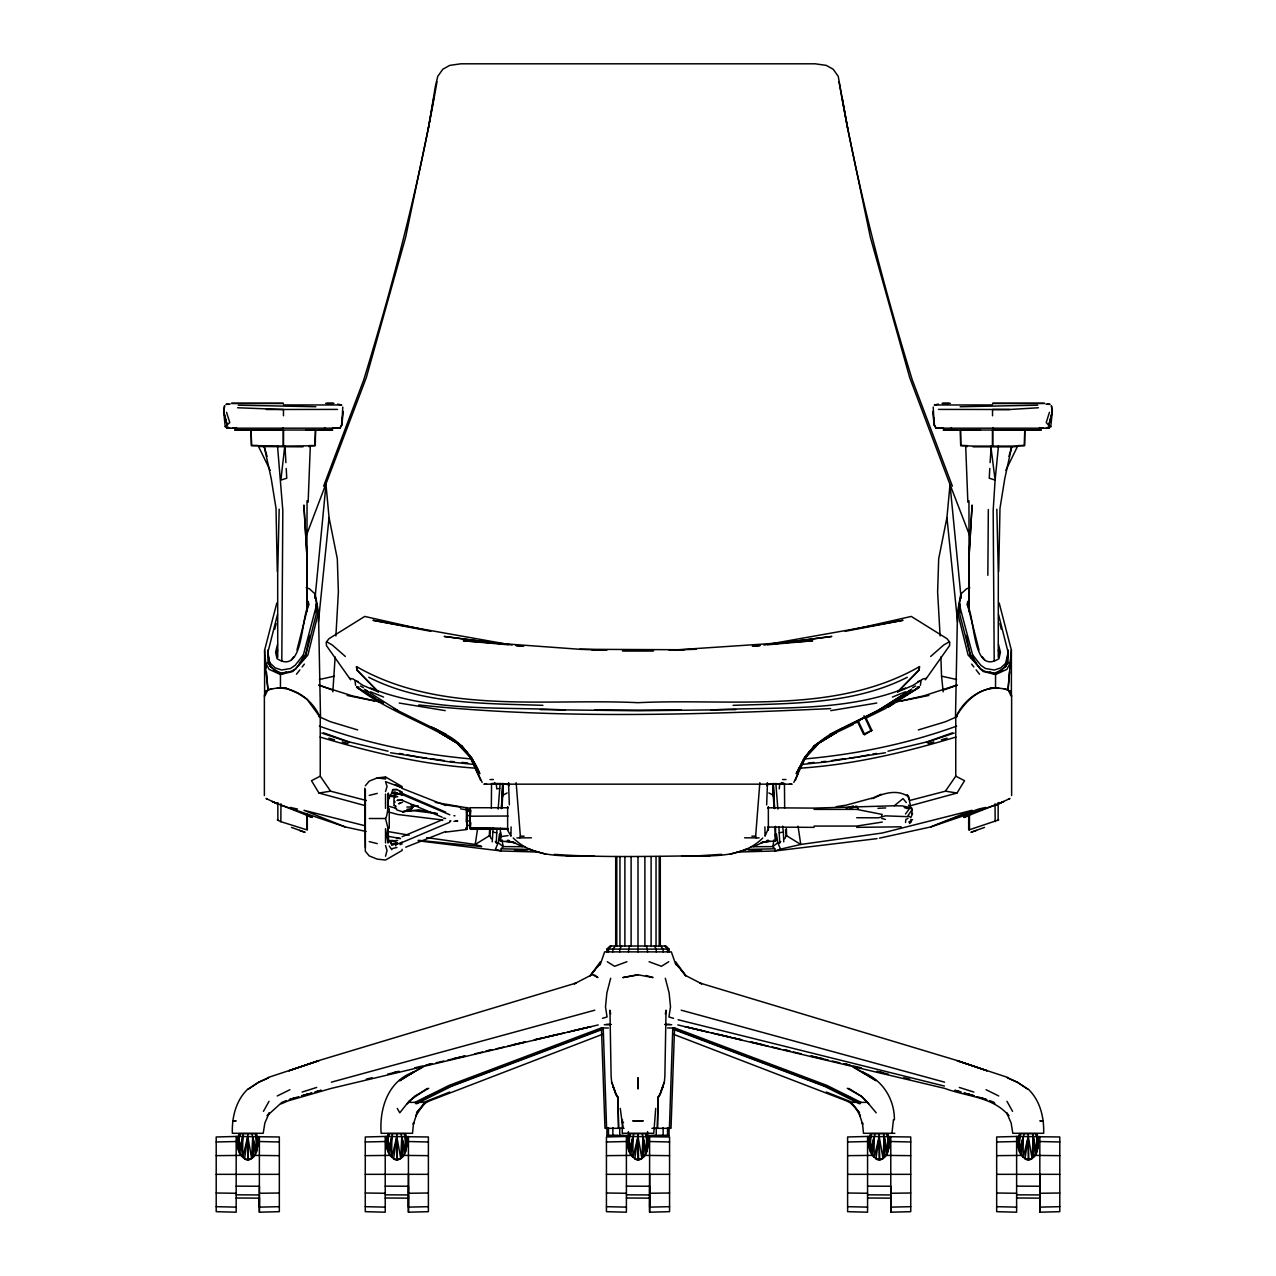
<?xml version="1.0" encoding="UTF-8"?>
<svg xmlns="http://www.w3.org/2000/svg" width="1276" height="1276" viewBox="0 0 1276 1276"><rect width="100%" height="100%" fill="white"/><g stroke="black" fill="none" stroke-linecap="round" stroke-linejoin="round"><path stroke-width="1.5" d="M252.728 1157.3L252.744 1136.453L256.237 1151.718M257.704 1146.103L257.72 1136.453L257.082 1141.334M264.595 696.616L264.626 650.154L276.796 603.038M283.463 415.785L283.463 409.516L237.623 407.762M385.527 791.535L387.043 786.479L385.527 781.662L402.115 787.755L402.115 786.574L385.527 776.988L377.265 777.897L369.227 781.119L365.335 785.761M401.781 1157.3L401.796 1136.453L405.289 1151.718M406.773 1146.103L406.773 1136.453L406.342 1139.707M606.929 951.88L606.929 949.105L610.04 946.01L665.96 946.01L669.071 949.105L669.071 951.88M608.461 951.88L608.461 949.105L611.411 946.01M612.863 951.88L612.863 949.105L615.383 946.01M619.737 951.88L619.737 949.105L621.572 946.01M628.398 951.88L629.355 946.01M638 951.88L638 856.547M642.945 1157.3L642.976 1136.453L646.469 1151.718M647.602 951.88L646.645 946.01M647.937 1146.103L647.937 1136.453L647.522 1139.707M656.263 951.88L656.263 949.105L654.428 946.01M663.137 951.88L663.137 949.105L660.617 946.01M667.539 951.88L667.539 949.105L664.589 946.01M884.124 1157.3L884.14 1136.453L887.633 1151.718M889.117 1146.103L889.117 1136.453L888.702 1139.707M998.709 819.894L968.675 830.022L968.675 814.168M968.819 606.084L968.851 560.515L972.105 505.041L968.675 561.631M998.135 820.452L998.151 802.556M998.263 657.363L998.326 573.833L996.827 509.204M1011.629 795.57L1011.629 695.723L1010.417 691.114C988.868 681.272 964.13 697.015 955.756 717.75L955.756 776.159L945.42 791.184L909.597 800.499M1033.177 1157.3L1033.193 1136.453L1036.686 1151.718M1038.17 1146.103L1038.17 1136.453L1037.994 1142.371M256.332 1151.51L256.38 1136.453C263.43 1167.747 232.774 1165.993 237.83 1136.453L237.974 1141.302M283.4 430.267L283.431 446.137L251.5 445.547L251.101 430.219L283.4 430.267L283.352 446.137L314.821 445.707L315.539 430.06L315.284 445.547L308.904 445.595M306.926 559.207L307.053 500.686M307.309 814.168L307.325 830.022L306.575 813.865M307.181 611.284L307.149 560.515L303.895 505.041L307.325 561.631M405.385 1151.51L405.433 1136.453C412.483 1167.636 382.05 1166.184 386.883 1136.453L387.25 1139.803M491.372 783.512L507.848 783.799L508.789 785.601M646.565 1151.51L646.613 1136.453C653.647 1167.636 623.23 1166.184 628.063 1136.453L628.43 1139.803M887.745 1151.51L887.793 1136.453C894.827 1167.636 864.394 1166.184 869.227 1136.453L869.594 1139.803M1024.899 430.219L992.6 430.267L992.568 446.137L1012.729 446.074L1024.484 445.547L1024.756 430.06L1024.484 445.547L1018.104 445.595M1036.798 1151.51L1036.83 1136.453C1043.88 1167.636 1013.447 1166.184 1018.28 1136.453L1018.982 1139.42M909.389 799.605L907.077 794.773L908.735 796.623L910.697 807.804L912.101 810.053L911.877 813.833M969.808 587.662L966.634 588.746L961.418 593.515L959.265 604.33L972.615 654.827L971.084 656.151L972.503 658.735L980.351 669.071L985.662 671.623L994.387 673.026L1000.926 671.304L1008.024 662.802L1008.072 649.994M236.172 1136.453L236.172 1212.2L216.202 1211.674L216.202 1136.98L236.172 1136.453L279.332 1136.98L279.332 1211.674L259.379 1212.2L259.443 1198.132L236.172 1198.005M306.527 829.751L280.848 821.664L280.959 803.768M281.805 660.681L282.825 510.623L277.514 445.898M394.81 802.636L394.81 801.312M385.224 1136.453L385.224 1212.2L365.271 1211.674L365.271 1136.98L385.224 1136.453L428.385 1136.98L428.385 1211.674L408.432 1212.2L408.511 1174.319L365.271 1174.335M626.404 1136.453L626.404 1212.2L606.435 1211.674L606.435 1136.98L626.404 1136.453L669.565 1136.98L669.565 1211.674L649.596 1212.2L649.675 1174.319L606.435 1174.335M867.568 1136.453L867.568 1212.2L847.615 1211.674L847.615 1136.98L867.568 1136.453L910.745 1136.98L910.745 1211.674L890.776 1212.2L890.855 1198.132L867.568 1198.005M1016.621 1136.453L1016.621 1212.2L996.668 1211.674L996.668 1136.98L1016.621 1136.453L1059.798 1136.98L1059.798 1211.674L1039.828 1212.2L1039.908 1174.319L996.668 1174.335M987.847 575.285L988.326 509.539M242.631 1157.157L242.807 1136.453L239.186 1151.51L239.154 1136.453L237.894 1146.135L237.83 1136.453M391.684 1157.157L391.86 1136.453L388.239 1151.51L388.223 1136.453L386.947 1146.135L386.883 1136.453L386.979 1144.891M632.864 1157.157L633.024 1136.453L629.403 1151.51L629.387 1136.453L628.111 1146.135L628.063 1136.453L628.159 1144.891M874.028 1157.157L874.204 1136.453L870.583 1151.51L870.567 1136.453L869.291 1146.135L869.227 1136.453L869.339 1144.891M1023.081 1157.157L1023.256 1136.453L1019.636 1151.51L1019.62 1136.453L1018.344 1146.135L1018.28 1136.453L1018.838 1141.478M388.143 808.155C387.984 771.82 389.946 811.871 385.527 818.506L388.143 828.874L388 842.734L388.638 841.873L388 842.734L385.527 828.666L385.527 842.926M784.66 808.091L784.469 784.852M460.524 808.809L466.633 809.813L466.92 824.838L467 809.51M622.401 1119.626L622.225 1133.295L653.775 1133.295L655.72 1108.381M1025.441 430.044L1041.328 429.996L943.187 430.044L951.274 430.06L951.322 427.572M466.841 827.327L466.841 822.063M507.577 784.405L497.592 783.608M306.591 534.867L366.292 377.632L405.656 237.208L428.656 126.771L435.435 85.955L437.764 76.353L442.804 69.239L449.758 65.379L460.827 63.8L815.173 63.8L826.242 65.379L833.196 69.239L838.236 76.353L847.344 126.771L870.344 237.208L909.708 377.632L950.014 484.561L960.748 594.361L957.494 612.129L955.485 717.766C964.209 702.247 979.49 686.616 998.677 687.955M657.443 1128.319L658.081 1096.85L657.395 1128.319M998.709 571.425L999.985 508.311L1004.754 478.739L1011.708 446.839L1017.45 446.536L1005.839 470.302M305.586 655.8L316.161 614.522L315.906 603.915M510.974 832.638L511.102 826.896M766.653 804.901L767.434 783.974M279.173 509.204L277.674 573.833L277.737 657.363M257.513 1144.524L257.72 1136.453L257.72 1146.135M406.565 1144.524L406.773 1136.453L406.773 1146.135M647.745 1144.524L647.937 1136.453L647.937 1146.135M888.909 1144.524L889.117 1136.453L889.117 1146.135M1010.56 694.878L1008.056 689.63L1011.374 650.154L999.204 603.038M1038.01 1142.897L1038.17 1136.453M393.885 803.593L394.045 798.058M972.503 658.735L972.615 654.827L980.765 665.227L985.503 668.528L994.387 670.012L1000.783 667.89L1005.679 663.329L1008.12 652.275L998.534 614.681M765.137 833.276L765.01 836.195L768.439 828.268M669.406 1128.319L672.771 1027.993M332.829 691.847L335.141 656.981M335.907 635.895L338.379 591.984L337.311 558.824L329.064 517.562L325.986 484.561L315.012 598.332M391.684 792.954L392.769 789.621L396.948 789.557L402.115 792.205L399.548 791.248M342.112 417.427L341.824 424.94L339.942 428.21L332.765 428.226M308.138 502.25L310.291 446.552L308.967 446.696M492.233 841.857L493.126 828.108M489.346 835.445L489.665 828.012M491.531 784.852L491.34 808.091M1005.679 663.329L1005.536 666.822L1007.865 655.72M502.68 784.421L501.516 808.171M242.807 1157.332L247.767 1136.453L248.373 1160.283L251.643 1158.496L252.744 1136.453L255.216 1153.823M391.86 1157.332L396.82 1136.453L397.426 1160.283L400.696 1158.496L401.796 1136.453L404.269 1153.823M524.962 846.722L503.143 846.626L498.262 842.734L496.252 842.83L496.97 828.874M633.04 1157.332L638 1136.453L638.606 1160.283L641.876 1158.496L642.976 1136.453L645.449 1153.823M826.306 1092.033L852.272 1102.352L852.208 1103.852L859.482 1112.816L852.208 1103.852L846.403 1100.837L673.265 1034.214M874.22 1157.332L879.18 1136.453L879.786 1160.283L883.056 1158.496L884.14 1136.453L886.613 1153.823M1023.272 1157.332L1028.233 1136.453L1028.839 1160.283L1032.109 1158.496L1033.193 1136.453L1035.665 1153.823M500.782 832.462L500.336 840.9L514.834 842.75L509.571 841.41M502.026 808.091L503.27 783.927M469.632 819.479L469.712 809.128M500.383 828.299L500.336 840.9L500.686 834.233M501.404 808.665L502.744 783.336M502.648 796.766L503.27 784.963M502.058 839.927L503.143 846.626L501.197 848.795L501.085 850.98L538.791 852.065M989.777 468.467L989.251 478.213L995.105 480.063L993.175 510.623L994.195 660.681M990.096 462.63L991.213 445.898M342.032 417.475L341.585 425.052L339.847 428.178L332.494 428.162M768.375 830.197L768.343 806.751L768.343 808.218M238.341 1149.245L239.154 1136.453L237.862 1146.901M387.394 1149.245L388.223 1136.453L386.915 1146.901M466.33 821.919L466.841 812.413M628.558 1149.245L629.387 1136.453L628.095 1146.901M869.738 1149.245L870.567 1136.453L869.275 1146.901M1018.79 1149.245L1019.62 1136.453L1018.328 1146.901M600.183 964.768L604.649 951.88L671.351 951.88L675.817 964.768M498.15 809.064L500.144 783.32M767.211 785.601L767.402 782.603M1050.77 426.726L1052.301 411.845L1051.424 405.736L1052.301 411.845L1048.744 425.418L1050.77 426.726L1047.899 427.125M759.124 837.901L756.142 837.853L755.647 836.147L759.842 782.698M1009.555 671.862L1008.056 689.63L1004.308 688.96M1009.89 667.922L1010.879 656.071M664.349 1082.096L660.745 1092.065L664.349 1082.096L664.876 1076.226L666.04 1010.193L665.354 1014.021M349.736 678.369L353.085 678.96L363.07 685.435L378.286 691.863L356.817 669.964L356.514 666.63C441.033 715.038 544.9 698.211 638 702.693C731.1 698.211 834.967 715.038 919.486 666.63L919.183 669.964L897.714 691.863L912.93 685.435L922.915 678.96L926.264 678.369M940.093 635.895L937.621 591.984L938.689 558.824L946.936 517.562L950.014 484.561L969.409 534.867M779.237 788.871L779.764 783.544M318.41 621.986L329.064 517.562M343.308 411.494L341.824 424.94L342.781 407.044M891.94 1133.295L893.455 1119.626M240.717 1154.477L242.807 1136.453L239.266 1151.75M389.786 1154.477L391.86 1136.453L388.335 1151.75M630.95 1154.477L633.024 1136.453L629.499 1151.75M872.13 1154.477L874.204 1136.453L870.679 1151.75M1021.183 1154.477L1023.256 1136.453L1019.731 1151.75M943.235 428.226L936.058 428.21L934.16 424.94L933.219 407.044M905.513 822.478L905.896 819.383L908.018 818.474M284.787 445.898L280.895 480.063L286.749 478.213L286.223 468.467M970.892 657.682L971.084 656.151M466.33 828.076L466.633 827.215L466.33 829.496L466.33 828.666M920.411 685.324L920.985 681.209L917.938 681.432M491.244 838.81L489.729 835.525L490.526 829.863M498.262 842.734L499.506 834.073M919.486 666.63L918.991 670.06L897.714 691.863M477.687 828.012L475.23 844.457L481.706 846.562L418.337 840.294M773.942 839.927L772.857 846.626L774.803 848.795L774.915 850.98L737.209 852.065M323.61 486.172L363.756 379.801C393.805 281.868 419.517 182.659 436.998 81.712M428.178 129.067L433.92 97.311M968.261 601.746L967.575 604.999L979.011 650.026M879.451 838.141L930.794 826.928L972.025 810.308L882.322 833.005L800.77 844.457L780.545 849.13L778.057 843.356L779.748 842.83L778.902 826.88M967.798 601.347L967.064 604.664C975.263 615.16 971.674 676.296 998.98 658.639L1000.416 652.243L998.518 644.667M309.924 635.512L305.586 654.859L299.302 663.281M960.078 603.915L959.839 614.522L970.414 655.8M315.236 594.361L318.49 612.129L307.915 655.003L300.897 663.105L292.89 671.463L280.449 674.541L269.061 669.342L264.914 661.223L264.626 650.154M274.723 629.291L276.126 623.629M277.482 644.667L275.584 652.243L277.02 658.639C304.326 676.296 300.737 615.16 308.936 604.664L308.202 601.347M267.928 649.994L267.976 662.802L275.074 671.304L281.613 673.026L290.338 671.623L295.649 669.071L303.497 658.735L304.916 656.151L303.385 654.827L316.735 604.33L314.582 593.515L309.366 588.746L306.176 587.662M958.228 612.719L959.105 609.194M277.466 614.681L267.88 652.275L270.464 666.822L268.135 655.72M276.669 653.934L277.626 650.186M296.973 650.026L308.425 604.999L307.723 601.746M662.85 1087.439L663.105 1086.418L659.357 1095.972M1051.759 413.695L1048.744 425.418L1046.224 422.531L1049.446 412.323M610.678 978.261L606.866 992.951L605.494 1006.923L607.057 1016.94L602.479 1018.328M385.527 856.228L387.027 850.518L385.527 845.494M469.935 810.77L469.935 809.351L469.935 827.661L470.238 821.154M1008.933 456.361L1011.708 446.839L973.03 446.823M516.876 837.901L519.858 837.853L520.353 836.147L516.158 782.698M1018.392 1144.891L1019.014 1143.137M857.249 720.94L863.533 734.258L864.713 734.657L871.859 730.319L865.559 717.016M805.587 757.194L818.682 743.286L836.019 732.727L819.352 742.76L805.969 756.716L793.847 782.379M301.646 660.697L303.624 655.768M795.363 780.354L798.042 773.687M286.494 671.958L280.449 674.541L280.465 688.067L285.776 687.955L277.323 687.955M496.252 842.83L497.943 843.356L495.455 849.13L501.085 850.98L418.241 840.804M797.293 773.703L804.247 757.976L814.694 745.391L827.582 736.013M784.756 838.81L786.271 835.525L785.474 829.863M912.579 813.53L910.904 817.485L908.018 815.587L911.399 810.675M265.44 694.878L267.944 689.63L266.445 671.862M443.442 818.107L445.627 818.506M248.038 1088.859C235.964 1100.199 231.817 1117.218 232.344 1133.295L263.207 1133.295L264.85 1123.04L269.284 1112.816L267.131 1115.75L281.916 1102.352L286.414 1100.55M673.473 1029.365L824.535 1086.323L859.195 1103.612L861.061 1102.384L867.441 1102.352L876.213 1112.816M389.643 796.208L390.169 795.187M1011.086 661.223L1006.939 669.342L995.551 674.541L983.11 671.463L968.085 655.003L957.494 612.129M803.577 759.507L796.208 773.703L803.529 759.954L814.694 745.391L803.577 759.507C813.179 743.972 829.575 735.088 845.175 726.634L877.633 710.812L911.543 689.375L877.633 710.812M881.7 815.587L882.29 814.455L856.69 809.383L814.072 809.399M394.635 796.463L394.507 797.612M263.446 1111.348L269.013 1101.316M1038.329 430.044L1039.765 427.556M395.512 845.828L396.836 843.899L391.7 844.84L389.643 840.804M450.667 820.947L449.806 821.154L450.699 820.947M910.904 805.603L957.032 793.034L964.528 780.689L955.756 776.159M469.935 827.661L469.935 825.588M397.283 1108.445L399.771 1112.816L409.261 1100.837L427.205 1088.428M1008.024 662.802L1005.073 667.125L994.467 673.983L989.506 671.958M766.78 785.569L768.152 784.405L784.628 783.512M925.371 679.821L949.535 645.656L949.775 642.179L946.999 638.686L911.271 616.436L845.206 631.317L903.025 620.295L763.925 645.05M905.513 814.008L909.517 808.474L907.077 807.533M267.641 1077.646L318.984 1060.691L288.854 1070.787L317.086 1061.09L576.305 982.983L574.312 983.812L590.373 975.518L600.406 961.721M407.251 1103.852L414.78 1096.1L428.736 1088.3M291.438 659.804L293.735 656.789M296.479 674.191L299.86 669.868M302.125 666.981L304.374 664.11M350.629 679.821L326.465 645.656L326.225 642.179L329.001 638.686L364.729 616.436L430.794 631.317L372.975 620.295L512.075 645.05M408.559 1102.352L414.939 1102.384L416.805 1103.612L420.713 1100.327L433.361 1094.058M901.031 698.084L919.454 687.094L892.785 703.22M590.373 975.518L594.887 970.015M597.136 967.272L599.401 964.528L589.815 976.108M389.021 796.862L391.525 793.608L396.836 793.114L402.115 795.267M251.101 430.219L251.5 445.547L257.88 445.595M967.096 445.595L960.716 445.547L960.461 430.06L960.716 445.547L972.472 446.074L992.632 446.137L992.6 430.267M805.969 756.716L819.352 742.76L817.023 744.179L836.019 732.727M411.223 808.777L412.93 807.07L406.869 807.022M424.828 1103.66L416.518 1112.816L423.791 1103.852L429.597 1100.837L602.735 1034.214M412.93 807.07L411.223 808.761L406.885 809.367M483.843 784.166L792.157 784.166M909.517 823.514L911.399 821.712M280.465 430.06L283.288 427.572M930.635 656.47L943.746 644.986L949.392 641.732M767.721 807.772L814.072 808.107L894.285 805.778L903.009 798.601L906.311 802.54M400.6 843.452L402.115 842.24L396.724 844.313M779.748 842.83L777.738 842.734L772.857 846.626L751.038 846.722M762.777 837.981C741.468 859.466 709.105 855.271 681.607 856.26M415.561 1103.612L425.897 1097.408L450.109 1086.323L601.331 1029.11M889.755 705.835L904.556 695.276L885.209 708.643L865.798 718.229M416.805 1103.612L451.465 1086.323L602.527 1029.365M414.939 1102.384L449.168 1085.382L601.889 1027.706M778.057 843.356L780.737 841.538M391.222 842.734L391.684 844.074L393.758 844.441L397.091 842.989L391.7 844.84M224.241 413.695L227.256 425.418L223.699 411.845L224.576 405.736L223.699 411.845L225.23 426.726L229.776 422.531L226.554 412.323M888.128 707.319L919.454 687.094M908.783 822.063L912.579 819.655M816.736 744.386L832.765 734.29L853.453 724.385M413.488 1072.127L399.866 1080.676L413.488 1072.127C388.032 1080.963 379.259 1108.621 381.141 1133.295L412.515 1133.295L413.599 1122.673L413.344 1124.331L416.518 1114.554L415.721 1115.99L423.791 1103.852L423.728 1102.352L449.694 1092.033M668.752 961.721L661.447 966.299L649.069 961.721M767.275 784.341L783.927 783.528L782.204 784.166M489.729 835.525L475.23 844.457L426.678 837.63M858.748 721.722L849.991 724.816L888.431 705.038L891.095 704.974M912.627 687.716L915.466 686.025M892.642 703.092L897.666 700.093M424.477 1065.859L409.341 1074.567L422.531 1067.278M502.68 795.283L507.13 792.954M841.729 728.341L829.193 734.832L882.513 708.499M264.371 795.57L264.371 695.723L265.583 691.114C287.132 681.272 311.87 697.015 320.244 717.75L320.244 776.159L311.472 780.689L318.968 793.034L365.096 805.603M856.499 721.753L881.875 708.786M1008.678 799.095L1009.954 798.457L996.843 804.693M873.071 798.537C882.896 793.098 896.805 789.429 907.077 795.841M277.259 1095.972L289.923 1089.72M753.669 846.642L763.431 841.969L775.649 840.9L775.521 826.338M905.482 691.799L892.434 697.047M871.859 730.319L863.533 734.258M907.284 677.269C853.724 704.543 791.599 703.363 733.078 705.341M1002.872 801.918L963.795 817.438L968.643 815.747M436.886 1092.415L452.119 1085.382M905.513 688.067C844.154 712.614 775.649 706.521 711.019 709.95M995.822 805.06L1003.845 801.472M871.428 798.616L881.222 794.246M957.112 716.618L945.58 721.706L918.321 729.936M402.115 836.705L442.118 819.846M402.115 842.463L449.838 822.238M995.774 804.869L930.794 826.928L978.469 809.08L985.694 807.421M281.183 1103.852L288.232 1100.837L331.122 1088.428L598.189 1024.931M400.425 803.019L398.654 803.752L402.53 802.253M389.595 796.447L397.219 794.501L396.07 793.369L396.964 793.688M976.395 830.437L970.924 832.303L984.482 827.422M405.736 847.184L445.611 831.505M892.53 702.789L923.585 695.914L956.856 685.053M626.931 961.721L614.553 966.299L607.248 961.721M766.653 840.693L768.168 840.134M470.876 810.196L470.254 816.209L507.992 816.018M952.311 732.887L926.886 741.898L887.937 751.213M944.128 689.853L957.287 685.244M396.07 843.643L396.964 843.34M400.01 844.616L402.115 843.899M926.232 742.441L954.193 733.046M289.173 1099.593L294.198 1097.95M780.545 849.13L774.915 850.98L877.059 838.635M289.732 1099.593L294.82 1097.95M849.784 808.569L857.009 806.257M302.141 1092.065L316.719 1087.439M846.179 808.234L853.389 805.953M956.585 726.14C908.576 743.477 858.588 753.893 807.74 758.678L803.832 758.901M293.4 1098.301L298.903 1096.658M730.223 854.218L747.784 849.05M778.424 784.23L782.81 783.544L782.651 782.571M470.254 807.724L507.992 807.772M302.221 1095.781L311.711 1093.069M315.507 1091.969L321.217 1090.342M301.599 1095.781L307.325 1094.154M314.949 1091.969L320.675 1090.342M928.035 743.541L933.761 741.93M941.401 739.777L947.143 738.166M331.361 1082.176L594.775 1010.193M306.336 1094.569L311.934 1093.053M871.428 798.282L846.179 805.156L836.179 806.687M766.429 841.41L761.166 842.75L769.859 841.203M369.227 795.395L377.265 793.401M392.338 848.588L396.948 847.471M955.883 737.065C905.816 752.202 854.697 764.308 802.349 768.024L798.537 768.375M392.928 1072.765L398.734 1071.409M425.849 1065.093L431.655 1063.737M452.964 1058.761L464.576 1056.05M485.885 1051.089L491.691 1049.733M513 1044.757L524.611 1042.061M534.309 1039.796L542.045 1037.994M545.921 1037.085L557.548 1034.373M573.036 1030.769L590.469 1026.702M366.34 1079.097L372.145 1077.742M387.649 1074.121L399.276 1071.409M414.764 1067.805L422.515 1066.002M426.391 1065.093L432.213 1063.737M436.089 1062.828L443.825 1061.026M447.701 1060.117L465.134 1056.05M474.831 1053.801L482.583 1051.998M486.459 1051.089L492.265 1049.733M496.141 1048.824L503.892 1047.022M507.768 1046.113L525.202 1042.061M534.883 1039.796L563.944 1033.018M567.82 1032.125L591.075 1026.702M319.431 679.518L334.44 676.152M449.838 814.79L402.115 794.501L393.758 792.587L395.975 792.508L396.836 793.114L393.997 793.481L397.091 794.039M467.223 825.46L470.429 825.397M916.981 687.11L918.624 686.775M901.526 700.971L928.88 695.452M390.153 841.235L397.713 840.358M445.611 832.112L466.33 829.56L466.633 827.215M876.756 703.044L830.772 710.636M779.253 832.829L783.368 832.032L782.635 826.146M857.265 757.051L868.797 754.898M872.64 754.18L876.484 753.462M271.692 688.96L267.944 689.63L264.914 661.223M885.464 752.744L825.923 761.963L801.121 764.531M318.968 793.034L330.58 791.184L366.403 800.499M499.714 788.409L496.763 788.871L496.236 783.544M882.29 822.063L856.69 826.066L814.072 826.082M500.559 836.657L508.055 835.605M938.37 404.093L934.319 404.986L992.537 404.939M831.713 760.56L845.478 758.662M849.401 758.119L855.303 757.322M773.591 644.029L831.808 636.437L767.482 644.811L812.684 640.775L672.723 650.106M396.948 789.557L392.769 789.621M470.876 822.797L470.254 827.869L507.992 828.714M691.528 856.228L721.546 854.362M752.33 646.262L760.065 645.465M754.02 646.198L759.794 645.608M791.423 784.038L789.413 784.166M938.498 409.405L1009.619 409.5L1038.377 407.762M453.937 821.345L457.749 820.962L456.042 820.962M808.202 762.984L814.072 762.442M821.903 761.724L825.811 761.373M638 974.8L622.959 977.56L638 974.8L653.041 977.56L646.039 975.518M467.223 820.978L470.429 820.962M230.015 404.221L225.932 404.332L229.01 404.269M830.66 708.595C693.697 714.911 555.379 719.201 418.831 704.958M1037.739 405.194L960.158 406.741M877.952 808.314L885.688 807.931M748.199 851.108L761.533 850.486M604.282 1024.756L610.486 1024.468M387.776 840.645L392.992 840.453M653.551 650.632L622.576 650.68M669.102 650.138L696.313 649.277M653.424 650.68L622.449 650.632M216.202 1141.988L236.172 1141.526M365.271 1141.988L385.224 1141.526M606.435 1141.988L626.404 1141.526M847.615 1141.988L867.568 1141.526M996.668 1141.988L1016.621 1141.526M745.056 849.465L774.803 848.795M279.332 1206.681L259.379 1207.128L259.443 1194.942L236.172 1194.83M428.385 1206.681L408.432 1207.128L408.511 1194.942L385.224 1194.83M669.565 1206.681L649.596 1207.128L649.675 1194.942L626.404 1194.83M910.745 1206.681L890.776 1207.128L890.855 1194.942L867.568 1194.83M1059.798 1206.681L1039.828 1207.128L1039.908 1194.942L1016.621 1194.83M735.742 709.6L638 710.78L540.258 709.6M302.97 446.823L258.549 446.536L270.161 470.302M710.014 855.717C658.193 855.973 606.148 858.046 554.454 854.362M283.463 404.939L341.681 404.986L337.63 404.093M486.587 784.166L484.577 784.038M751.851 836.195L755.647 836.147M216.202 1155.657L241.977 1155.386M365.271 1155.657L391.03 1155.386M606.435 1155.657L632.194 1155.386M847.615 1155.657L873.374 1155.386M996.668 1155.657L1022.427 1155.386M279.332 1193.012L259.379 1193.267L259.443 1186.233L236.172 1186.154M428.385 1193.012L408.432 1193.267L408.511 1186.233L385.224 1186.154M669.565 1193.012L649.596 1193.267L649.675 1186.233L626.404 1186.154M910.745 1193.012L890.776 1193.267L890.855 1186.233L867.568 1186.154M1059.798 1193.012L1039.828 1193.267L1039.908 1186.233L1016.621 1186.154M1040.02 428.242L1043.704 428.194L1040.897 428.178M684.287 649.755L579.687 649.277L463.316 640.775L508.518 644.811L444.192 636.437L502.409 644.029M856.69 827.358L901.159 826.816M315.682 430.219L305.841 430.267M491.978 784.134L497.576 784.23M856.69 817.725L878.542 817.82L885.337 815.858L908.305 816.688M623.39 1135.48L619.737 1135.528L619.737 1127.617M617.887 1135.48L612.863 1135.528L612.863 1127.617M507.992 829.24L470.254 829.288M417.81 1102.384L423.728 1102.352M606.929 1127.617L606.929 1135.528L614.362 1135.48M231.275 403.375L283.176 403.344M318.171 430.06L332.813 430.044L234.672 429.996L250.559 430.044M681.432 710.094L594.568 710.094M519.858 837.853L531.406 837.822M1044.278 403.407L992.553 403.423M235.103 428.178L232.296 428.194L235.964 428.242M229.871 428.194L226.634 428.194L334.934 428.178L332.876 428.162M943.123 428.162L941.066 428.178L1049.366 428.194L1046.129 428.194M490.016 779.54L493.429 779.524M326.863 403.407L333.929 403.407M992.824 403.344L1044.725 403.375M283.447 403.423L231.722 403.407M325.651 403.344L333.259 403.344M942.741 403.344L950.333 403.344M1009.619 409.5L992.537 409.516L992.537 415.785M943.506 428.162L936.153 428.178L934.415 425.052L933.968 417.475L934.16 424.94L932.692 411.494M470.429 809.813L467.223 809.734M470.429 811.329L467.223 811.265M470.429 815.587L467.223 815.555M369.227 818.506L385.527 818.506M606.929 949.105L669.071 949.105M606.036 1024.421L611.268 1024.421M664.716 1024.421L669.964 1024.421M608.429 1027.993L601.443 1027.993L604.984 1128.319L624.076 1128.319M667.571 1027.993L674.557 1027.993L671.016 1128.319L651.924 1128.319M894.859 1133.295L863.485 1133.295L862.401 1122.673L862.656 1124.331L859.482 1114.554L860.279 1115.99L855.957 1108.445L851.172 1103.66M606.929 1135.528L630.312 1135.48L628.398 1135.528L628.398 1131.573M669.071 1127.617L669.071 1135.528L645.672 1135.48L647.602 1135.528L647.602 1131.573M253.573 1155.386L279.332 1155.657M402.626 1155.386L428.385 1155.657M643.806 1155.386L669.565 1155.657M884.97 1155.386L910.745 1155.657M1034.023 1155.386L1059.798 1155.657M216.202 1174.335L279.332 1174.335M910.745 1174.335L847.615 1174.335M1039.828 1174.319L1059.798 1174.335M408.432 1174.319L428.385 1174.335M649.596 1174.319L669.565 1174.335M942.055 403.407L949.137 403.407M951.274 430.06L957.829 430.06M980.494 430.267L960.318 430.219M315.842 406.741L238.261 405.194M782.571 779.524L785.984 779.54M744.594 837.822L756.142 837.853M852.272 1102.352L858.19 1102.384L859.195 1103.612M1016.621 1198.005L1039.908 1198.132M626.404 1198.005L649.675 1198.132M385.224 1198.005L408.511 1198.132M658.113 1135.48L669.071 1135.528M266.381 409.5L337.502 409.405M767.721 827.039L814.072 827.374M652.61 1135.48L656.263 1135.528L656.263 1127.617M411.223 806.001L418.257 806.081L411.223 804.917M482.153 782.379L470.031 756.716L456.649 742.76L439.981 732.727L457.302 743.286L470.413 757.194M520.353 836.147L524.149 836.195M996.668 1193.012L1016.621 1193.267M847.615 1193.012L867.568 1193.267M606.435 1193.012L626.404 1193.267M365.271 1193.012L385.224 1193.267M216.202 1193.012L236.172 1193.267M894.285 805.778L902.355 805.906L910.697 807.804L908.496 805.172M594.393 856.26C566.895 855.271 534.532 859.466 513.223 837.981M1046.99 404.269L1050.068 404.332L1045.985 404.221M393.471 792.221L395.353 792.252M470.876 827.933L507.992 828.65M501.197 848.795L530.944 849.465M564.981 709.95C500.351 706.521 431.846 712.614 370.487 688.067M1039.828 1141.526L1059.798 1141.988M890.776 1141.526L910.745 1141.988M649.596 1141.526L669.565 1141.988M408.432 1141.526L428.385 1141.988M259.379 1141.526L279.332 1141.988M996.668 1206.681L1016.621 1207.128M847.615 1206.681L867.568 1207.128M606.435 1206.681L626.404 1207.128M365.271 1206.681L385.224 1207.128M216.202 1206.681L236.172 1207.128M565.986 855.717L584.472 856.228M542.922 705.341C484.386 703.363 422.276 704.543 368.716 677.269M591.713 649.755L603.277 650.106M579.687 649.277L606.898 650.138M387.776 796.384L397.745 796.734M514.467 850.486L527.801 851.108M665.514 1024.468L671.702 1024.756M472.168 758.901L468.26 758.678C417.411 753.893 367.424 743.477 319.399 726.14M396.134 796.559L390.153 795.793M358.062 681.432L355.015 681.209L355.589 685.324M450.189 761.373L454.096 761.724M461.928 762.442L467.798 762.984M477.463 768.375L473.651 768.024C421.303 764.308 370.184 752.202 320.116 737.065M396.549 838.141L400.505 838.523L388.941 836.482M967.033 446.696L965.709 446.552L967.862 502.25M516.206 645.608L521.98 646.198M474.879 764.531L450.077 761.963L390.536 752.744M515.935 645.465L523.67 646.262M460.524 807.166L445.611 804.917M506.141 841.203L512.569 841.969L522.331 846.642M442.916 820.037L397.777 814.503L388.159 811.887M408.176 810.037L437.301 813.625M377.265 777.897L385.527 779.014L385.527 776.988M225.23 426.726L228.101 427.125M420.697 757.322L426.599 758.119M430.522 758.662L444.287 760.56M445.228 710.636L399.244 703.044M409.197 835.174L387.952 831.553M453.937 815.683L454.958 815.827M469.839 808.314L435.26 802.397M383.47 702.789L352.399 695.914L318.713 685.244M397.219 842.527L389.595 840.581M945.42 791.184L957.032 793.034M399.516 753.462L403.36 754.18M407.204 754.898L418.719 757.051M492.632 832.032L496.747 832.829M347.12 695.452L374.474 700.971M357.376 686.775L359.019 687.11M280.21 804.869L345.19 826.928L366.116 831.489M940.859 656.981L941.56 676.152L956.569 679.518M290.29 807.421L297.531 809.08M685.531 1026.702L702.964 1030.769M718.452 1034.373L730.079 1037.085M733.955 1037.994L741.691 1039.796M751.373 1042.061L763 1044.757M784.309 1049.733L790.115 1051.089M811.424 1056.05L823.036 1058.761M844.345 1063.737L850.151 1065.093M877.266 1071.409L883.072 1072.765M684.925 1026.702L708.18 1032.125M712.056 1033.018L741.117 1039.796M750.798 1042.061L768.232 1046.113M772.108 1047.022L779.859 1048.824M783.735 1049.733L789.541 1051.089M793.417 1051.998L801.168 1053.801M810.85 1056.05L828.299 1060.117M832.175 1061.026L839.911 1062.828M843.787 1063.737L849.609 1065.093M853.485 1066.002L861.22 1067.805M876.724 1071.409L888.351 1074.121M903.855 1077.742L909.66 1079.097M677.811 1024.931L944.878 1088.428C966.602 1096.626 992.872 1096.61 1008.869 1115.75L1006.716 1112.816L1011.15 1123.04L1012.793 1133.295L1043.656 1133.295C1044.183 1117.218 1040.036 1100.199 1027.962 1088.859M388.064 751.213L349.114 741.898L323.673 732.887M437.429 813.801L418.847 809.829L402.53 811.695L397.011 810.037L395.034 807.708M369.227 841.618L377.265 843.611M881.7 818.474L885.337 819.383M678.13 1019.747L944.431 1086.067M365.048 825.763L303.975 810.308L345.19 826.928M389.036 806.384L396.565 808.346M681.225 1010.193L944.639 1082.176M964.066 1093.053L969.664 1094.569M493.19 783.544L495.359 784.15L494.673 782.571M328.857 738.166L334.583 739.777M342.239 741.93L347.965 743.541M954.783 1090.342L960.493 1091.969M964.289 1093.069L973.779 1095.781M955.325 1090.342L961.051 1091.969M968.675 1094.154L974.401 1095.781M528.216 849.05L545.777 854.218M977.097 1096.658L982.6 1098.301M357.679 729.936L330.42 721.706L318.888 716.618M673.521 1018.328L668.943 1016.94L670.506 1006.923L669.134 992.951L665.322 978.261M959.281 1087.439L973.859 1092.065M981.18 1097.95L986.268 1099.593M466.33 807.469L466.633 822.143M981.802 1097.95L986.827 1099.593M321.807 733.046L349.768 742.441M1008.359 1077.646L957.016 1060.691L987.145 1070.787L958.914 1061.09L699.695 982.983L701.688 983.812L685.627 975.518L681.113 970.015M307.356 815.747L312.205 817.438L272.155 801.472L276.972 803.625M383.566 697.047L370.519 691.799M904.221 807.501L907.077 808.537M507.832 840.134L509.347 840.693M400.01 792.412L445.611 812.078M493.796 784.166L492.504 784.15M674.669 1029.11L823.865 1085.382L839.114 1092.415M319.144 685.053L331.872 689.853M674.111 1027.706L826.832 1085.382L861.061 1102.384M675.036 1029.365L825.891 1086.323L850.103 1097.408L860.439 1103.612M402.115 788.409L445.611 805.523M291.518 827.422L305.076 832.303L299.605 830.437M989.586 1100.55L994.084 1102.352L994.817 1103.852M442.118 817.182L402.115 800.307M277.291 819.894L280.848 821.664M285.776 687.955L298.233 693.49L306.926 699.168L320.515 717.766L318.49 612.129M395.289 784.724L402.115 787.755M842.638 1094.058L858.19 1102.384M277.514 803.912L266.046 798.457L267.322 799.095M439.981 732.727L458.961 744.179C426.152 722.79 387.776 711.29 356.546 687.094L383.215 703.22M430.825 726.634L446.807 734.832L394.125 708.786L398.367 710.812L364.457 689.375L368.828 692.198M847.264 1088.3L861.204 1096.1L867.441 1102.352M986.077 1089.72L998.741 1095.972M994.467 673.983L995.551 674.541L995.535 688.067L990.224 687.955M768.87 792.954L773.32 795.283M853.469 1067.278L876.118 1080.676L862.512 1072.127C882.274 1079.624 894.508 1098.827 894.412 1119.786M851.523 1065.859L866.659 1074.567L862.512 1072.127M326.608 641.732L332.254 644.986L345.365 656.47M434.271 728.341C453.857 738.294 471.913 752.457 479.792 773.703C472.535 758.885 463.363 744.099 448.418 736.013M360.534 686.025L363.373 687.716M356.546 687.094L374.969 698.084M378.318 700.093L383.358 703.092M458.961 744.179L456.649 742.76L470.031 756.716L480.637 780.354M786.271 835.525L800.77 844.457L798.042 826.178M400.6 793.56L402.115 794.501M507.848 783.799L509.22 785.569M443.235 734.29L459.264 744.386M848.795 1088.428L862.321 1096.993L868.749 1103.852M281.533 673.983L270.927 667.125L267.976 662.802M781.327 782.571L782.81 783.544M495.263 841.538L497.943 843.356M470.238 816.449L469.935 809.351M992.712 427.572L995.535 430.06M270.321 663.329L275.217 667.89L281.613 670.012L290.497 668.528L295.234 665.227L303.385 654.827L303.497 658.735M855.67 806.177L858.477 808.809M378.286 691.863L357.009 670.06L356.514 666.63M620.28 1108.381L621.922 1120.966L623.533 1122.673M686.185 976.108L676.599 964.528L678.864 967.272M971.626 664.11L973.875 666.981M976.124 669.868L979.521 674.191M982.265 656.789L984.562 659.804M976.698 663.281L970.414 654.859L966.076 635.512M675.594 961.721L685.627 975.518M389.228 845.988L391.828 849.657M320.244 776.159L330.58 791.184M388.048 794.262L388.446 794.709M236.235 427.556L237.671 430.044M507.657 808.218L507.657 806.751L507.625 830.197L510.99 836.195L510.863 833.276M1006.987 1101.316L1012.554 1111.348M864.713 734.657L858.03 720.589M863.996 715.724L871.428 731.483M611.651 1082.096L615.255 1092.065L611.651 1082.096L611.108 1076.226L609.96 1010.193L610.646 1014.021M256.875 1142.961L257.497 1144.349M972.376 655.768L974.354 660.697M616.643 1095.972L612.895 1086.418L613.15 1087.439M952.39 486.172L912.244 379.801C882.195 281.868 856.483 182.659 839.002 81.712M910.904 819.352L911.255 820.468M267.067 456.361L264.276 446.839L271.246 478.739L276.015 508.311L277.291 571.425M998.374 650.186L999.331 653.934M316.895 609.194L317.772 612.719M999.874 623.629L1001.277 629.291M621.922 1120.966L623.31 1128.016M842.08 97.311L847.822 129.067M1032.109 1158.496L1028.233 1136.453L1024.963 1159.007L1028.233 1160.331L1028.233 1133.678M883.056 1158.496L879.18 1136.453L875.91 1159.007L879.18 1160.331L879.18 1133.678M641.876 1158.496L638 1136.453L634.73 1159.007L638 1160.331L638 1133.678M400.696 1158.496L396.82 1136.453L393.566 1159.007L396.82 1160.331L396.82 1133.678M251.643 1158.496L247.767 1136.453L244.514 1159.007L247.767 1160.331L247.767 1133.678M776.494 834.073L777.738 842.734M998.486 445.898L995.105 480.079L990.942 447.047M304.916 656.151L305.108 657.682M1037.962 1144.524L1038.17 1146.135M911.877 808.107L912.101 810.053M941.56 676.152L943.171 691.847M946.936 517.562L957.59 621.986M1037.882 1148.384L1036.83 1136.453L1037.085 1150.888M888.83 1148.384L887.793 1136.453L888.032 1150.888M647.666 1148.384L646.613 1136.453L646.868 1150.888M406.486 1148.384L405.433 1136.453L405.688 1150.888M257.433 1148.384L256.38 1136.453L256.635 1150.888M775.856 783.32L777.85 809.064M265.121 656.071L266.11 667.922M508.598 782.603L508.725 784.341M508.566 783.974L509.347 804.901M960.748 594.361L960.987 598.332M285.058 447.047L285.904 462.63M773.256 783.336L774.596 808.665M772.73 784.963L773.352 796.766M775.314 834.233L775.649 840.9L774.931 826.848M774.484 808.171L773.32 784.421M772.73 783.927L773.974 808.091M786.335 828.012L786.654 835.445M783.368 832.032L783.767 841.857M603.229 1027.993L606.61 1128.319M1033.193 1136.453L1033.863 1156.55M884.14 1136.453L884.81 1156.55M642.976 1136.453L643.63 1156.55M507.561 828.268L507.625 830.197M401.796 1136.453L402.466 1156.55M388.143 828.874L388.574 842.096M252.744 1136.453L253.414 1156.55M1018.28 1136.453L1018.519 1144.524M764.898 826.896L765.026 832.638M618.557 1128.319L617.919 1096.85L618.605 1128.319M324.678 427.572L324.726 430.06M995.041 803.768L995.152 821.664M968.947 500.686L969.074 559.207M968.851 560.515L968.819 611.284M969.441 813.913L969.473 829.751M1011.374 650.154L1011.405 696.616M307.149 560.515L307.181 606.084M277.849 802.556L277.865 820.452M1039.828 1136.453L1039.828 1212.2M1037.228 1136.453L1037.228 1133.678L1019.237 1133.678L1019.237 1136.453M1036.016 1133.678L1036.016 1136.453M1032.731 1133.678L1032.731 1136.453M1023.735 1133.678L1023.735 1136.453M1020.433 1133.678L1020.433 1136.453M890.776 1136.453L890.776 1212.2M888.176 1136.453L888.176 1133.678L870.184 1133.678L870.184 1136.453M886.964 1133.678L886.964 1136.453M883.678 1133.678L883.678 1136.453M874.682 1133.678L874.682 1136.453M871.38 1133.678L871.38 1136.453M667.539 1127.617L667.539 1135.528M663.137 1127.617L663.137 1135.528M660.298 856.547L660.298 946.01M659.213 856.547L659.213 946.01M656.039 856.547L656.039 946.01M651.111 856.547L651.111 946.01M649.596 1136.453L649.596 1212.2M646.996 1136.453L646.996 1133.678L629.004 1133.678L629.004 1136.453M645.784 1133.678L645.784 1136.453M644.89 856.547L644.89 946.01M642.498 1133.678L642.498 1136.453M633.502 1133.678L633.502 1136.453M631.11 856.547L631.11 946.01M630.216 1133.678L630.216 1136.453M624.889 856.547L624.889 946.01M619.961 856.547L619.961 946.01M616.786 856.547L616.786 946.01M615.702 856.547L615.702 946.01M608.461 1127.617L608.461 1135.528M469.712 821.967L469.712 827.885M467 821.042L467 827.518M408.432 1136.453L408.432 1212.2M405.816 1136.453L405.816 1133.678L387.824 1133.678L387.824 1136.453M404.62 1133.678L404.62 1136.453M402.115 849.258L402.115 850.454L385.527 860.04L377.265 859.131L369.227 855.909L365.335 851.252L364.824 788.217M401.318 1133.678L401.318 1136.453M392.322 1133.678L392.322 1136.453M389.244 808.793L389.244 828.236M389.036 1133.678L389.036 1136.453M385.527 794.103L385.527 808.346M365.367 789.525L365.367 847.487M259.379 1136.453L259.379 1212.2M256.763 1136.453L256.763 1133.678L238.771 1133.678L238.771 1136.453M255.567 1133.678L255.567 1136.453M252.265 1133.678L252.265 1136.453M243.269 1133.678L243.269 1136.453M239.984 1133.678L239.984 1136.453M638.08 1082.351L638 1088.986L638 1077.662L638.08 1082.351M466.92 826.72L466.841 829.225L466.92 826.72M389.339 797.659L389.292 798.632L389.084 796.718L389.339 797.659M660.601 1092.846L658.161 1097.615L660.601 1092.846M258.454 1082.351L248.405 1088.986L258.502 1082.351L268.742 1077.662L258.454 1082.351M397.267 800.339L402.53 800.212L397.267 800.339M1043.21 1120.902L1040.131 1120.902L1043.21 1120.902M235.869 1120.902L232.774 1120.902L235.869 1120.902M411.223 810.515L402.53 811.727L411.223 810.515M643.008 1120.902L632.992 1120.902L643.008 1120.902M595.318 975.502L592.718 974.8L597.902 977.56L595.334 975.518M395.767 806.273L394.045 805.092L395.767 806.273M1017.546 1082.351L1007.258 1077.662L1017.498 1082.351L1027.595 1088.986L1017.546 1082.351M471.753 757.976L461.306 745.391L472.423 759.507L478.707 773.703L471.753 757.976M617.839 1097.615L615.399 1092.846L617.839 1097.615M466.92 808.139L466.92 810.292L466.92 808.139"/></g></svg>
